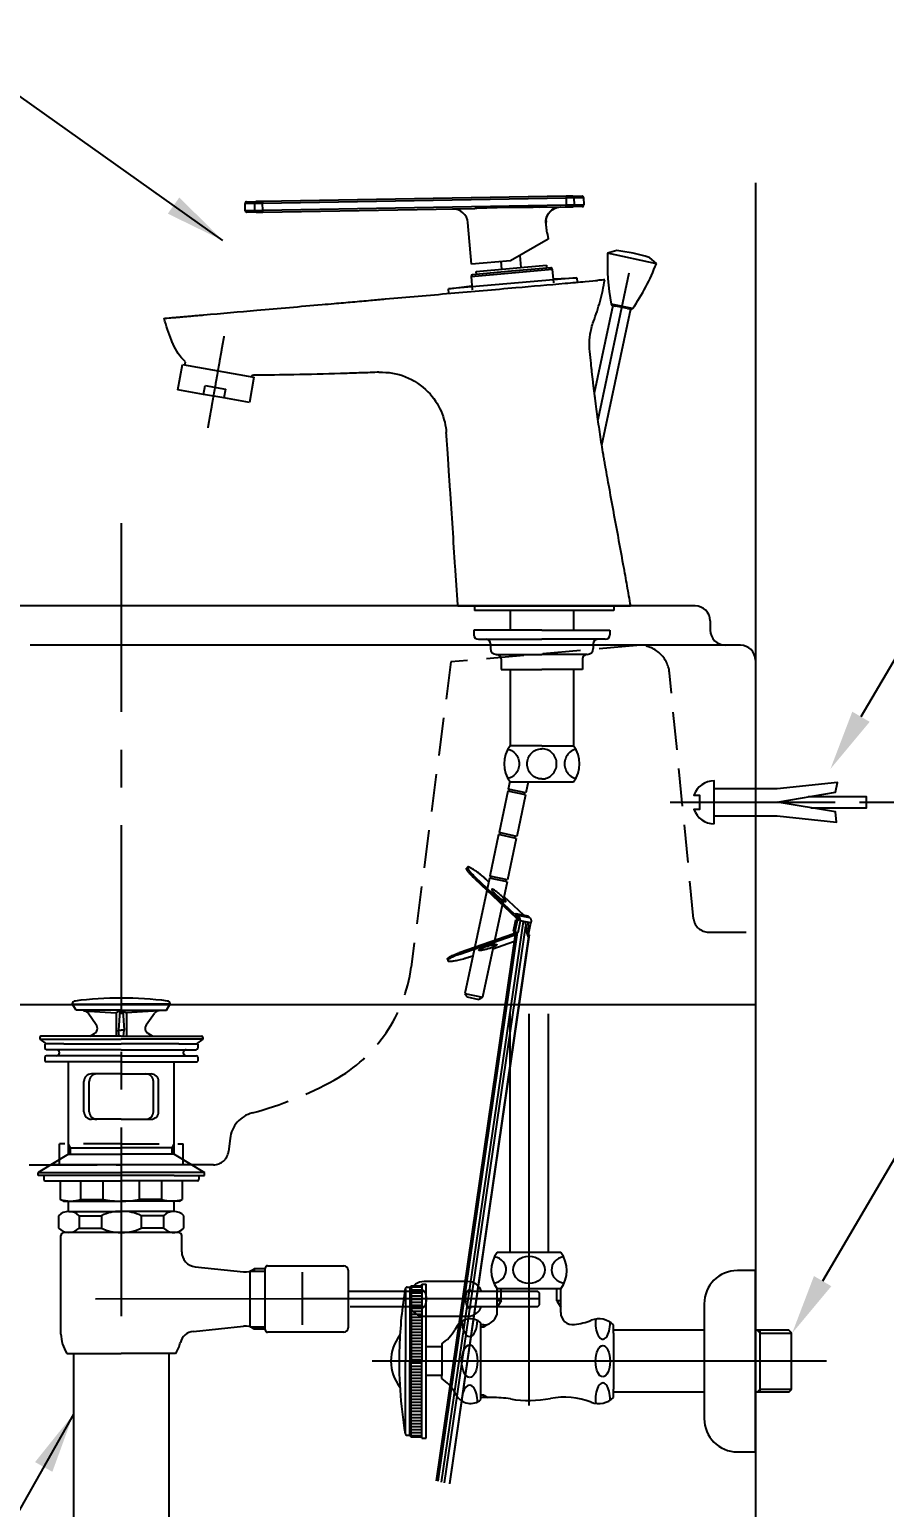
# Model space of a CAD drawing. Extents: x 0 to 3100, y 0 to 2100.
# Drawn here: x 2121.3 to 2404.4, y 700.8 to 1190 of the extents above; entities that cross this region are included whole.
import ezdxf

# ---------------------------------------------------------------- set-up
doc = ezdxf.new("R2010")
doc.units = 0
doc.header["$LTSCALE"] = 50
doc.header["$MEASUREMENT"] = 0
doc.linetypes.add('CENTER', pattern=[2, 1.25, -0.25, 0.25, -0.25])
doc.linetypes.add('HIDDEN', pattern=[0.375, 0.25, -0.125])
doc.layers.get('0').update_dxf_attribs({"linetype": 'CONTINUOUS'})
doc.layers.get('DEFPOINTS').update_dxf_attribs({"linetype": 'CONTINUOUS'})
for name, color, linetype in [('1', 2, 'CENTER'), ('2', 2, 'HIDDEN'), ('3', 3, 'CONTINUOUS'), ('6', 6, 'CONTINUOUS'), ('7', 7, 'CONTINUOUS')]:
    doc.layers.add(name, color=color, linetype=linetype)
doc.dimstyles.get("Standard").update_dxf_attribs({"dimtxt": 2.5, "dimasz": 2, "dimexe": 2, "dimexo": 1, "dimgap": 1.5, "dimtad": 1, "dimdec": 0, "dimlfac": 10, "dimrnd": 0.5, "dimzin": 0, "dimdsep": 46, "dimtxsty": 'Standard', "dimcen": 0, "dimclrt": 2, "dimadec": 0, "dimazin": 0, "dimtfac": 1, "dimtdec": 0, "dimtmove": 0, "dimatfit": 3, "dimfxl": 0, "dimtolj": 1, "dimtzin": 0, "dimarcsym": 0})

# ---------------------------------------------------------------- blocks, each defined once
blk = doc.blocks.new('A$C199A413F')
at = {"layer": '1'}
blk.add_line((50.83, 143.41), (4.17, 143.41), dxfattribs=at)
at = {"layer": '3'}
for p, q in [((12.5, 194.6), (11.27, 196.73)), ((11.39, 196.53), (27.5, 196.53)), ((43.61, 196.53), (27.5, 196.53)), ((42.5, 194.6), (43.73, 196.73)), ((27.5, 194.6), (12.5, 194.6)), ((15.02, 194.42), (25.75, 193.71)), ((19.23, 189.72), (16.51, 193.57)), ((27.5, 194.6), (25.75, 193.71)), ((25.75, 193.71), (25.75, 186)), ((26.98, 194.34), (26.55, 187.93)), ((27.5, 194.6), (29.25, 193.71)), ((27.5, 194.6), (42.5, 194.6)), ((28.02, 194.34), (28.45, 187.93)), ((39.98, 194.42), (29.25, 193.71)), ((29.25, 193.71), (29.25, 186)), ((35.77, 189.72), (38.49, 193.57)), ((10.2, 186), (0.9, 186)), ((27.5, 186), (10.2, 186)), ((17.14, 186), (18.59, 186.84)), ((26.55, 187.95), (27.5, 187.95)), ((26.75, 186), (26.55, 187.95)), ((28.45, 187.95), (27.5, 187.95)), ((27.5, 186), (44.8, 186)), ((28.25, 186), (28.45, 187.95)), ((37.86, 186), (36.41, 186.84)), ((44.8, 186), (54.1, 186)), ((0.5, 185.6), (0.5, 185)), ((0.5, 185), (27.5, 185)), ((0.5, 185), (2.64, 183.5)), ((2.2, 183.3), (2.2, 182)), ((8.5, 183.5), (2.4, 183.5)), ((27.5, 181.5), (2.7, 181.5)), ((8.5, 183.5), (27.5, 183.5)), ((54.5, 185), (27.5, 185)), ((46.5, 183.5), (27.5, 183.5)), ((27.5, 181.5), (52.3, 181.5)), ((46.5, 183.5), (52.6, 183.5)), ((54.5, 185), (52.36, 183.5)), ((52.8, 183.3), (52.8, 182)), ((54.5, 185.6), (54.5, 185)), ((2.2, 179), (2.2, 177.7)), ((27.5, 177.5), (2.4, 177.5)), ((27.5, 179.5), (2.7, 179.5)), ((10, 146.91), (10, 177.5)), ((27.5, 179.5), (52.3, 179.5)), ((27.5, 177.5), (52.6, 177.5)), ((45, 146.91), (45, 177.5)), ((52.8, 179), (52.8, 177.7)), ((27.5, 173.5), (17.63, 173.5)), ((27.5, 173.5), (37.37, 173.5)), ((15.13, 161), (15.13, 171)), ((16.89, 161), (16.89, 171)), ((38.11, 161), (38.11, 171)), ((39.87, 161), (39.87, 171)), ((27.5, 158.5), (17.63, 158.5)), ((27.5, 158.5), (37.37, 158.5)), ((10, 146.91), (0, 140.91)), ((10.7, 149), (10, 150.21)), ((10, 149), (27.5, 149)), ((10, 146.91), (27.5, 146.91)), ((10.7, 146.91), (10.7, 149)), ((45, 149), (27.5, 149)), ((45, 146.91), (27.5, 146.91)), ((44.3, 149), (45, 150.21)), ((44.3, 146.91), (44.3, 149)), ((45, 146.91), (55, 140.91)), ((0, 140.91), (27.5, 140.91)), ((0, 139.91), (0, 140.91)), ((10, 139.91), (0, 139.91)), ((1.81, 139.91), (1.81, 138.61)), ((2.31, 138.11), (7.31, 138.11)), ((7.31, 138.11), (27.5, 138.11)), ((7.31, 138.11), (7.31, 131.98)), ((45, 139.91), (10, 139.91)), ((14.08, 131.98), (14.08, 138.11)), ((21.48, 131.98), (21.48, 138.11)), ((55, 140.91), (27.5, 140.91)), ((47.69, 138.11), (27.5, 138.11)), ((33.52, 131.98), (33.52, 138.11)), ((40.92, 131.98), (40.92, 138.11)), ((45, 139.91), (55, 139.91)), ((52.69, 138.11), (47.69, 138.11)), ((47.69, 138.11), (47.69, 131.98)), ((53.19, 139.91), (53.19, 138.61)), ((55, 139.91), (55, 140.91)), ((8.31, 131.41), (7.31, 131.98)), ((8.31, 131.41), (9.71, 131.41)), ((9.71, 131.41), (27.5, 131.41)), ((10, 127.99), (10, 131.41)), ((10.14, 128), (27.26, 128)), ((14.08, 131.98), (21.48, 131.98)), ((45.29, 131.41), (27.5, 131.41)), ((44.86, 128), (27.74, 128)), ((40.92, 131.98), (33.52, 131.98)), ((45, 127.99), (45, 131.41)), ((46.69, 131.41), (45.29, 131.41)), ((46.69, 131.41), (47.69, 131.98)), ((6.76, 122.44), (6.76, 126.56)), ((13.53, 126.56), (13.53, 122.44)), ((13.53, 126.56), (20.93, 126.56)), ((13.53, 122.44), (20.93, 122.44)), ((20.93, 126.56), (20.93, 122.44)), ((41.47, 126.56), (34.07, 126.56)), ((34.07, 126.56), (34.07, 122.44)), ((41.47, 122.44), (34.07, 122.44)), ((41.47, 126.56), (41.47, 122.44)), ((48.24, 122.44), (48.24, 126.56)), ((7.5, 87.4), (7.5, 120)), ((27.5, 121), (8.5, 121)), ((44.86, 121), (27.5, 121)), ((44.3, 121), (44.86, 121)), ((44.86, 121), (45.26, 121)), ((46.5, 121), (45, 121)), ((47.5, 114.64), (47.5, 120)), ((51.97, 109.66), (68, 107.95)), ((70.03, 108.2), (75.14, 108.2)), ((70.17, 89.75), (70.17, 108.25)), ((71.5, 109), (71.5, 108.2)), ((75.16, 109), (71.5, 109)), ((75.14, 108.2), (75.14, 109.2)), ((75.14, 88.8), (75.14, 108.2)), ((75.94, 110), (101.14, 110)), ((87.5, 90.46), (87.5, 107.9)), ((102.64, 108.5), (102.64, 102.73)), ((102.64, 102.73), (102.64, 89.5)), ((138.84, 104.76), (127.78, 104.76)), ((142.13, 104.76), (138.84, 104.76)), ((87.5, 99), (19, 98.98)), ((165.95, 99.02), (87.5, 99)), ((121.87, 101.51), (102.43, 101.5)), ((127.82, 101.51), (121.87, 101.51)), ((165.45, 101.52), (142.09, 101.51)), ((165.95, 101.02), (165.45, 101.52)), ((165.95, 97.02), (165.95, 101.02)), ((103.23, 96.5), (127.82, 96.51)), ((127.78, 93.26), (139.11, 93.26)), ((139.11, 93.26), (142.13, 93.26)), ((142.09, 96.51), (165.45, 96.52)), ((165.45, 96.52), (165.95, 97.02)), ((51.37, 88.27), (68, 90.05)), ((70.17, 89.75), (75.14, 89.75)), ((71.5, 89), (71.5, 89.8)), ((75.16, 89), (71.5, 89)), ((101.14, 88), (75.94, 88)), ((9.5, 81), (27.5, 81)), ((11.63, 81), (11.63, 0)), ((45.5, 81), (27.5, 81)), ((43.38, 0), (43.38, 81)), ((11.63, 0), (43.38, 0))]:
    blk.add_line(p, q, dxfattribs=at)
for points in [[(126.44, 101.51, -0.044238), (126.7, 101.79, -0.189273), (127.13, 101.96, -0.189273), (127.57, 101.79, -0.101059), (128.06, 101.1, -0.059302), (128.34, 100.21, -0.045722), (128.45, 99.01, -0.045722)], [(128.45, 99.01, -0.045722), (128.34, 97.81, -0.059302), (128.06, 96.92, -0.101059), (127.57, 96.23, -0.189273), (127.13, 96.06, -0.189273), (126.7, 96.23, -0.044238), (126.45, 96.51, -0.059302)], [(143.46, 101.51, 0.044238), (143.21, 101.79, 0.189273), (142.78, 101.96, 0.189273), (142.34, 101.79, 0.101059), (141.84, 101.1, 0.059302), (141.57, 100.21, 0.045722), (141.46, 99.01, 0.045722)], [(141.46, 99.01, 0.045722), (141.57, 97.81, 0.059302), (141.85, 96.93, 0.101059), (142.34, 96.23, 0.189273), (142.78, 96.06, 0.189273), (143.21, 96.23, 0.044238), (143.46, 96.51, 0.059302)]]:
    blk.add_lwpolyline(points, format="xyb", dxfattribs=at)
for centre, radius, start, end in [((12.35, 196.53), 1.1, 97.3204, 169.4262), ((27.5, 78.6), 120, 90, 97.3204), ((27.5, 78.6), 120, 82.6796, 90), ((42.65, 196.53), 1.1, 10.5738, 82.6796), ((14.87, 192.42), 2, 35.2023, 86.2618), ((40.13, 192.42), 2, 93.7382, 144.7977), ((0.9, 185.6), 0.4, 90, 180), ((17.59, 188.57), 2, 300, 35.2023), ((37.41, 188.57), 2, 144.7977, 240), ((54.1, 185.6), 0.4, 0, 90), ((2.4, 183.3), 0.2, 90, 180), ((2.7, 182), 0.5, 180, 270), ((6, 180.5), 1, 270, 90), ((49, 180.5), 1, 90, 270), ((52.3, 182), 0.5, 270, 0), ((52.6, 183.3), 0.2, 0, 90), ((2.7, 179), 0.5, 90, 180), ((2.4, 177.7), 0.2, 180, 270), ((52.3, 179), 0.5, 0, 90), ((52.6, 177.7), 0.2, 270, 0), ((17.63, 171), 2.5, 90, 180), ((19.39, 171), 2.5, 90, 180), ((35.61, 171), 2.5, 0, 90), ((37.37, 171), 2.5, 0, 90), ((17.63, 161), 2.5, 180, 270), ((19.39, 161), 2.5, 180, 270), ((35.61, 161), 2.5, 270, 0), ((37.37, 161), 2.5, 270, 0), ((2.31, 138.61), 0.5, 180, 270), ((52.69, 138.61), 0.5, 270, 0), ((10.14, 123.29), 4.7, 43.9409, 136.0591), ((10.7, 141.58), 10.18, 250.5679, 289.4321), ((27.03, 114.4), 13.61, 89.0643, 116.6472), ((27.31, 160.86), 29.46, 258.5956, 270.3737), ((27.69, 160.86), 29.46, 269.6263, 281.4044), ((27.97, 114.4), 13.61, 63.3528, 90.9357), ((44.3, 141.58), 10.18, 250.5679, 289.4321), ((44.86, 123.29), 4.7, 43.9409, 136.0591), ((10.14, 125.71), 4.7, 223.9409, 316.0591), ((27.03, 134.6), 13.61, 243.3528, 270.9357), ((27.97, 134.6), 13.61, 269.0643, 296.6472), ((44.86, 125.71), 4.7, 223.9409, 316.0591), ((8.5, 120), 1, 90, 180), ((46.5, 120), 1, 0, 90), ((52.5, 114.64), 5, 180, 263.8845), ((68.41, 112.93), 5, 265.3322, 308.1927), ((75.94, 109.2), 0.8, 90, 180), ((101.14, 108.5), 1.5, 0, 90), ((127.78, 99.76), 5, 90.0143, 159.527), ((142.13, 99.76), 5, 20.5016, 90.0143), ((127.78, 98.26), 5, 200.5016, 270.0143), ((142.13, 98.26), 5, 270.0143, 339.527), ((51.9, 83.3), 5, 96.1155, 165.0405), ((68.41, 85.07), 5, 51.8073, 94.6678), ((75.94, 88.8), 0.8, 180, 270), ((101.14, 89.5), 1.5, 270, 0), ((20.49, 87.95), 13, 182.42, 212.3), ((34.51, 87.95), 13, 327.7, 345.0405)]:
    blk.add_arc(centre, radius, start, end, dxfattribs=at)
blk = doc.blocks.new('*D49')
at = {"color": 3, "lineweight": -2}
for p, q in [((2396.06, 934.21), (2597.99, 934.21)), ((2587.99, 914.21), (2587.99, 606.71)), ((2587.99, 259.21), (2587.99, 566.71)), ((2369.67, 239.21), (2597.99, 239.21))]:
    blk.add_line(p, q, dxfattribs=at)
at = {"color": 3}
for points in [[(2584.66, 914.21), (2591.33, 914.21), (2587.99, 934.21)], [(2584.66, 259.21), (2591.33, 259.21), (2587.99, 239.21)]]:
    blk.add_solid(points, dxfattribs=at)
at = {"layer": 'DEFPOINTS', "color": 0}
for p in [(2388.06, 934.21), (2587.99, 934.21), (2361.67, 239.21)]:
    blk.add_point(p, dxfattribs=at)
at = {"color": 2, "insert": (2587.99, 586.71), "char_height": 20, "attachment_point": 5}
blk.add_mtext('\\A1;695', dxfattribs=at)

msp = doc.modelspace()

# ---------------------------------------------------------------- linework, layer by layer
for p, q in [((2341.67049, 999.21417), (1915.42882, 999.21417)), ((2346.67049, 994.21417), (2346.67049, 991.21417)), ((2356.67049, 986.21417), (2121.45632, 986.21417)), ((2361.67049, 981.21417), (2361.67049, 674.20397)), ((2333.40455, 934.21417), (2388.05893, 934.21417)), ((2361.67049, 867.21417), (1948.71396, 867.21417))]:
    msp.add_line(p, q)
at = {"ltscale": 0.5}
for p, q in [((2268.60638, 999.21417), (2268.60638, 997.73564)), ((2314.7346, 999.21417), (2314.7346, 997.73564))]:
    msp.add_line(p, q, dxfattribs=at)
at = {"color": 3}
msp.add_line((2453.60154, 894.77371), (2383.89985, 775.72358), dxfattribs=at)
msp.add_lwpolyline([(2347.97069, 927.12486), (2347.97069, 941.30347, 0.316316832), (2341.29999, 936.61417), (2343.08286, 936.61417), (2343.08286, 931.81417), (2341.29999, 931.81417, 0.316316832)], format="xyb", close=True)
for points in [[(2347.97069, 929.71417), (2363.77687, 929.71417), (2368.84898, 929.71417), (2388.46822, 927.57747), (2388.13848, 931.08232), (2368.84898, 934.21417), (2388.13848, 937.6086), (2388.79795, 940.75088), (2368.84898, 938.71417), (2363.77687, 938.71417), (2347.97069, 938.71417)], [(2379.93545, 932.41417), (2398.45981, 932.41417), (2398.41118, 936.01417), (2379.07782, 936.01417)]]:
    msp.add_lwpolyline(points)
for centre, start, end in [((2341.67049, 994.21417), 0, 90), ((2351.67049, 991.21417), 180, 270), ((2356.67049, 981.21417), 0, 90)]:
    msp.add_arc(centre, 5, start, end)
at = {"layer": '1', "color": 7, "linetype": 'Continuous'}
for p, q in [((2301.18884, 1134.8439), (2304.24847, 1134.8973)), ((2192.6742, 1132.44969), (2195.78552, 1132.504)), ((2192.71783, 1129.95008), (2192.6742, 1132.44969)), ((2195.82915, 1130.00438), (2192.71783, 1129.95008)), ((2193.16539, 1132.95834), (2196.22503, 1133.01175)), ((2195.78552, 1132.504), (2198.47496, 1132.55094)), ((2195.78552, 1132.504), (2195.82915, 1130.00438)), ((2198.51859, 1130.05133), (2195.82915, 1130.00438)), ((2198.46623, 1133.05087), (2196.22503, 1133.01175)), ((2298.94764, 1134.80477), (2198.46623, 1133.05087)), ((2198.46623, 1133.05087), (2198.47496, 1132.55094)), ((2198.47496, 1132.55094), (2298.95636, 1134.30485)), ((2198.51859, 1130.05133), (2198.47496, 1132.55094)), ((2298.99999, 1131.80523), (2198.51859, 1130.05133)), ((2198.52732, 1129.5514), (2198.51859, 1130.05133)), ((2198.52732, 1129.5514), (2268.71795, 1130.77658)), ((2290.09751, 1131.14977), (2299.00872, 1131.30531)), ((2301.18884, 1134.8439), (2298.94764, 1134.80477)), ((2298.94764, 1134.80477), (2298.95636, 1134.30485)), ((2298.95636, 1134.30485), (2301.64581, 1134.3518)), ((2298.95636, 1134.30485), (2298.99999, 1131.80523)), ((2301.68944, 1131.85218), (2298.99999, 1131.80523)), ((2299.00872, 1131.30531), (2298.99999, 1131.80523)), ((2299.00872, 1131.30531), (2301.24992, 1131.34443)), ((2304.30956, 1131.39784), (2301.24992, 1131.34443)), ((2301.64581, 1134.3518), (2304.75712, 1134.40611)), ((2301.68944, 1131.85218), (2301.64581, 1134.3518)), ((2304.80076, 1131.90649), (2301.68944, 1131.85218)), ((2304.75712, 1134.40611), (2304.80076, 1131.90649)), ((2196.28611, 1129.51228), (2193.22648, 1129.45887)), ((2196.28611, 1129.51228), (2198.52732, 1129.5514)), ((2267.64081, 1112.29953), (2266.43476, 1126.0848)), ((2293.01354, 1120.60452), (2280.59134, 1113.43256)), ((2292.92833, 1121.57846), (2293.01354, 1120.60452)), ((2280.59134, 1113.43256), (2267.64081, 1112.29953)), ((2269.20229, 1109.94126), (2292.41363, 1111.97198)), ((2277.66995, 1110.68208), (2277.45332, 1113.15812)), ((2293.84565, 1111.09345), (2280.89512, 1109.96042)), ((2280.9387, 1109.46232), (2294.38732, 1110.63893)), ((2283.60134, 1115.17037), (2283.94597, 1111.23116)), ((2292.41363, 1111.97198), (2292.50079, 1110.97579)), ((2294.38732, 1110.63893), (2294.77953, 1106.15605)), ((2302.46269, 1107.83206), (2260.0248, 1104.11923)), ((2267.49007, 1108.28572), (2280.9387, 1109.46232)), ((2267.49007, 1108.28572), (2267.88227, 1103.80284)), ((2280.89512, 1109.96042), (2267.94459, 1108.8274)), ((2269.28945, 1108.94506), (2269.20229, 1109.94126)), ((2294.66358, 1107.48149), (2302.46269, 1107.83206)), ((2302.46269, 1107.83206), (2302.59266, 1106.34651)), ((2260.0248, 1104.11923), (2267.76629, 1105.12829)), ((2260.15476, 1102.63368), (2260.0248, 1104.11923)), ((2170.4326, 1070.71137), (2171.90861, 1079.08223)), ((2171.90861, 1079.08223), (2195.544, 1074.91468)), ((2172.69646, 1078.94332), (2172.88382, 1080.00592)), ((2178.87454, 1069.22283), (2179.39549, 1072.17725)), ((2179.39549, 1072.17725), (2186.14699, 1070.98677)), ((2195.544, 1074.91468), (2194.06799, 1066.54381)), ((2194.83915, 1075.52435), (2194.75615, 1075.0536)), ((2178.87454, 1069.22283), (2170.4326, 1070.71137)), ((2185.62604, 1068.03235), (2178.87454, 1069.22283)), ((2186.14699, 1070.98677), (2185.62604, 1068.03235)), ((2194.06799, 1066.54381), (2185.62604, 1068.03235)), ((2314.7346, 997.73564), (2268.60638, 997.73564))]:
    msp.add_line(p, q, dxfattribs=at)
at = {"layer": '1', "color": 1, "linetype": 'ByBlock'}
msp.add_line((2361.67049, 1139.21417), (2361.67049, 239.21417), dxfattribs=at)
at = {"layer": '1', "color": 1}
msp.add_line((2151.67049, 1026.61549), (2151.67049, 758.83917), dxfattribs=at)
at = {"layer": '1', "color": 7, "linetype": 'Continuous'}
for centre, radius, start, end in [((2304.2572, 1134.39738), 0.5, 1.0002091, 90.9999907), ((2193.17412, 1132.45841), 0.5, 90.9999907, 181.0002091), ((2261.45379, 1125.64903), 5, 4.76016, 90.9999907), ((2304.30083, 1131.89776), 0.5, 270.9999907, 1.0002091), ((2193.21775, 1129.9588), 0.5, 181.0002091, 270.9999907), ((2293.88923, 1110.59535), 0.5, 5.0001416, 95.0001492), ((2267.98816, 1108.3293), 0.5, 95.0001492, 185.0001416), ((2328.06433, 1085.59121), 21.5, 165.6452533, 185.9284674)]:
    msp.add_arc(centre, radius, start, end, dxfattribs=at)
at = {"layer": '1', "color": 7, "linetype": 'Continuous', "extrusion": (0, 0, -1)}
msp.add_arc((-2184.49456, 1092.4233), 17, 313.0775056, 337.3248726, dxfattribs=at)
for centre, major_axis, ratio, start_param, end_param in [((2196.23376, 1132.51183), (-0.00873, 0.49992), 0.896618, 4.71238898, 6.283185307), ((2196.27739, 1130.0122), (-0.00873, 0.49992), 0.896618, 3.141592654, 4.71238898), ((2297.14858, 1126.27208), (-0.08726, 4.99924), 0.978413, 4.644078119, 6.283185307), ((2297.29965, 1126.27472), (0.08726, -4.99924), 0.999997, 1.661177217, 3.141787889), ((2301.19757, 1134.34397), (0.00873, -0.49992), 0.896618, 3.141592654, 4.71238898), ((2301.2412, 1131.84436), (0.00873, -0.49992), 0.896618, 4.71238898, 6.283185307), ((2328.0631, 1085.58678), (-20.71889, 5.74262), 0.999735, 0.000012834, 0.097610156), ((2237.83652, 1055.06304), (-19.98137, 7.93692), 1, 1.153488925, 1.989306429)]:
    msp.add_ellipse(centre, major_axis=major_axis, ratio=ratio, start_param=start_param, end_param=end_param, dxfattribs=at)
at = {"layer": '1', "color": 7, "linetype": 'Continuous'}
for points, knots in [([(2290.09751, 1131.14977), (2288.74961, 1131.12624), (2287.39957, 1131.12404), (2284.41697, 1131.11899), (2282.78361, 1131.11779), (2280.5757, 1131.09526), (2280.00102, 1131.08757), (2278.33948, 1131.05931), (2277.25266, 1131.03306), (2274.61327, 1130.95587), (2273.0608, 1130.899), (2270.57852, 1130.81992), (2269.64792, 1130.79282), (2268.71795, 1130.77658)], [0, 0, 0, 0, 0.18944166, 0.18944166, 0.418460024, 0.418460024, 0.499035031, 0.499035031, 0.651443505, 0.651443505, 0.869303726, 0.869303726, 1, 1, 1, 1]), ([(2292.27462, 1125.84567), (2292.2708, 1125.63648), (2292.27188, 1125.41354), (2292.29004, 1124.86098), (2292.31451, 1124.51854), (2292.38791, 1123.86466), (2292.43719, 1123.54392), (2292.54759, 1122.95639), (2292.61005, 1122.68205), (2292.72926, 1122.21011), (2292.78723, 1122.00791), (2292.87696, 1121.70847), (2292.90966, 1121.60739), (2292.92901, 1121.54748), (2292.93166, 1121.53921), (2292.93164, 1121.53923)], [0, 0, 0, 0, 0.114939374, 0.114939374, 0.279353996, 0.279353996, 0.440312112, 0.440312112, 0.602680747, 0.602680747, 0.769066054, 0.769066054, 0.935926829, 0.935926829, 1, 1, 1, 1]), ([(2292.31504, 1126.66602), (2292.30208, 1126.50328), (2292.29044, 1126.32076), (2292.27914, 1126.03503), (2292.27638, 1125.94155), (2292.27462, 1125.84567)], [0, 0, 0, 0, 0.685433532, 0.685433532, 1, 1, 1, 1]), ([(2234.29209, 1100.371), (2235.91568, 1100.51305), (2244.73035, 1101.28423), (2260.74431, 1102.68527), (2280.56974, 1104.41977), (2293.19966, 1105.52474), (2298.63617, 1106.00038)], [0, 0, 0, 0, 0.075727638, 0.41110137, 0.746475102, 1, 1, 1, 1]), ([(2298.63617, 1106.00038), (2300.9594, 1106.20364), (2303.26524, 1106.40537), (2307.18883, 1106.74864), (2308.66662, 1106.87793), (2309.30434, 1106.93373)], [0, 0, 0, 0, 0.5, 0.5, 1, 1, 1, 1]), ([(2308.00234, 1093.32069), (2308.85418, 1095.53067), (2309.59943, 1097.80245), (2310.85499, 1102.41774), (2311.36629, 1104.77142), (2311.75492, 1107.14812)], [0, 0, 0, 0, 0.496999027, 0.496999027, 1, 1, 1, 1]), ([(2311.75492, 1107.14812), (2311.75514, 1107.14814), (2311.74964, 1107.14766), (2311.64285, 1107.13832), (2311.13255, 1107.09367), (2309.94789, 1106.99002), (2309.64334, 1106.96338), (2309.30434, 1106.93373)], [0, 0, 0, 0, 0.083269735, 0.083269735, 0.791492061, 0.791492061, 1, 1, 1, 1]), ([(2179.03366, 1095.53652), (2184.87501, 1096.04756), (2197.90621, 1097.18765), (2212.29862, 1098.44683), (2220.84602, 1099.19462), (2222.20211, 1099.31327)], [0, 0, 0, 0, 0.40612002, 0.90577848, 1, 1, 1, 1]), ([(2222.20211, 1099.31327), (2223.20968, 1099.40142), (2225.225, 1099.57773), (2227.23967, 1099.75399), (2229.25443, 1099.93026), (2231.2693, 1100.10654), (2233.28478, 1100.28288), (2234.29209, 1100.371)], [0, 0, 0, 0, 0.25, 0.5, 0.5, 0.75, 1, 1, 1, 1]), ([(2168.80856, 1085.86972), (2168.62768, 1086.30264), (2167.4977, 1089.08597), (2166.54863, 1091.94062), (2165.88138, 1094.38584)], [0, 0, 0, 0, 0.156198051, 1, 1, 1, 1]), ([(2167.50176, 1094.52761), (2167.57487, 1094.534), (2167.74869, 1094.54921), (2168.20532, 1094.58916), (2168.97522, 1094.65652), (2170.18757, 1094.76258), (2171.64724, 1094.89028), (2173.3087, 1095.03565), (2175.12507, 1095.19456), (2177.04882, 1095.36286), (2178.37078, 1095.47852), (2179.03361, 1095.53651)], [0, 0, 0, 0, 0.062499865, 0.125000071, 0.250000481, 0.375000892, 0.500001303, 0.625001713, 0.750002124, 0.875002535, 1, 1, 1, 1]), ([(2306.67931, 1083.3706), (2306.81299, 1082.08325), (2307.0092, 1080.23416), (2307.27363, 1077.82397), (2307.43097, 1076.41978), (2307.55889, 1075.29667), (2307.68823, 1074.17372), (2307.85262, 1072.77035), (2308.05448, 1071.08686), (2308.26114, 1069.40395), (2308.47282, 1067.72167), (2308.90666, 1064.35842), (2309.59831, 1059.31881), (2310.45053, 1053.73146), (2311.09765, 1049.82839), (2311.48204, 1047.60057), (2311.87189, 1045.37369), (2312.3653, 1042.59117), (2313.56928, 1035.91666), (2315.4303, 1025.91498), (2317.48362, 1014.79925), (2319.04996, 1005.89295), (2319.83693, 1001.44048), (2320.22996, 999.21417)], [0, 0, 0, 0, 0.045535933, 0.065420601, 0.085305269, 0.095247603, 0.105189937, 0.125074605, 0.144959274, 0.164843942, 0.18472861, 0.204613278, 0.28415195, 0.363690622, 0.403459958, 0.423344626, 0.443229294, 0.48299863, 0.522767967, 0.681845311, 0.840922656, 0.920461328, 1, 1, 1, 1]), ([(2236.37856, 1076.52252), (2235.36656, 1076.48328), (2233.34249, 1076.40684), (2231.31826, 1076.33463), (2229.29396, 1076.26461), (2227.26958, 1076.19676), (2225.24505, 1076.13342), (2224.23276, 1076.1029)], [0, 0, 0, 0, 0.25, 0.5, 0.5, 0.75, 1, 1, 1, 1]), ([(2224.23276, 1076.1029), (2219.10217, 1075.94822), (2213.97073, 1075.82167), (2204.56365, 1075.6413), (2200.28748, 1075.58361), (2196.01263, 1075.53723)], [0, 0, 0, 0, 0.545543874, 0.545543874, 1, 1, 1, 1]), ([(2253.20886, 1070.09437), (2255.07118, 1068.18981), (2256.55253, 1065.94584), (2258.57586, 1061.27626), (2259.12217, 1058.86016), (2259.28328, 1056.57511)], [0, 0, 0, 0, 0.5, 0.5, 1, 1, 1, 1]), ([(2263.11104, 999.21417), (2262.96841, 1001.36159), (2262.68314, 1005.65644), (2262.11262, 1014.24613), (2261.39947, 1024.98324), (2260.75758, 1034.64665), (2260.33046, 1041.08897), (2260.15254, 1043.77327), (2260.01017, 1045.92071), (2259.86737, 1048.06813), (2259.62906, 1051.61987), (2259.42011, 1054.63433), (2259.28328, 1056.57511)], [0, 0, 0, 0, 0.112308708, 0.224617416, 0.449234832, 0.673852248, 0.730006602, 0.786160956, 0.814238133, 0.84231531, 0.898469664, 1, 1, 1, 1]), ([(2263.11103, 999.21417), (2263.11104, 999.21417), (2263.15367, 999.21417), (2263.32383, 999.21417), (2263.48324, 999.21417), (2263.75304, 999.21417), (2263.95374, 999.21417), (2264.3593, 999.21417), (2265.09213, 999.21417), (2266.20992, 999.21417), (2267.55539, 999.21417), (2269.11791, 999.21417), (2270.88369, 999.21417), (2272.8383, 999.21417), (2275.67421, 999.21417), (2278.82063, 999.21417), (2282.20062, 999.21417), (2284.39305, 999.21417), (2286.18406, 999.21417), (2287.99611, 999.21417), (2291.21219, 999.21417), (2294.94506, 999.21417), (2298.62952, 999.21417), (2302.24433, 999.21417), (2306.56193, 999.21417), (2311.19738, 999.21417), (2315.0728, 999.21417), (2317.5094, 999.21417), (2318.73294, 999.21417), (2319.2875, 999.21417), (2319.97227, 999.21417), (2320.22995, 999.21417), (2320.22997, 999.21417)], [0, 0, 0, 0, 0.031250001, 0.031250001, 0.062500002, 0.070312502, 0.078125002, 0.093750003, 0.125000004, 0.156250004, 0.187500005, 0.218750006, 0.250000007, 0.281250008, 0.312500009, 0.375000011, 0.406250011, 0.437500012, 0.453125013, 0.468750013, 0.500000014, 0.562500016, 0.593750017, 0.625000018, 0.687500019, 0.750000021, 0.812500023, 0.875000025, 0.906250026, 0.921875026, 0.937500027, 1, 1, 1, 1])]:
    msp.add_open_spline(points, degree=3, knots=knots, dxfattribs=at)
for points, degree in [([(2165.88137, 1094.38584), (2165.88138, 1094.38584), (2166.42435, 1094.43334), (2167.50176, 1094.52761)], 3), ([(2307.34432, 1091.32978), (2307.23527, 1090.92041)], 1), ([(2306.67932, 1083.37061), (2306.67931, 1083.3706), (2306.67916, 1083.36911), (2306.67885, 1083.36612)], 3), ([(2306.67932, 1083.37061), (2306.67931, 1083.3706), (2306.67916, 1083.36911), (2306.67885, 1083.36612)], 3), ([(2236.99386, 1076.54653), (2236.78876, 1076.53848), (2236.58366, 1076.53048), (2236.37856, 1076.52252)], 3), ([(2196.01265, 1075.53595), (2195.6214, 1075.53202), (2195.23026, 1075.52816), (2194.83915, 1075.52432)], 3)]:
    msp.add_open_spline(points, degree=degree, dxfattribs=at)
at = {"layer": '1', "color": 1, "linetype": 'CENTER'}
msp.add_open_spline([(2180.40888, 1058.18445), (2181.27713, 1063.10848), (2185.74594, 1088.45239)], degree=1, knots=[0, 0, 0.162681685, 1, 1], dxfattribs=at)
at = {"layer": '1', "color": 3}
msp.add_solid([(2386.77642, 774.0394), (2381.02328, 777.40776), (2373.79478, 758.46417)], dxfattribs=at)
at = {"layer": '2'}
for p, q in [((2361.67049, 991.21417), (2361.67049, 891.21417)), ((2322.36528, 986.05916), (2260.81498, 980.70696)), ((2260.81498, 980.70696), (2247.62797, 879.60652)), ((2341.15817, 895.6391), (2333.18397, 977.07134)), ((2346.12499, 891.21417), (2361.67049, 891.21417)), ((2187.68938, 822.91967), (2187.18766, 818.63294)), ((2151.67049, 821.21417), (2131.17049, 821.21417)), ((2131.17049, 814.21417), (2131.17049, 821.21417)), ((2151.67049, 821.21417), (2172.17049, 821.21417)), ((2172.17049, 814.21417), (2172.17049, 821.21417)), ((2121.11942, 814.21417), (2131.17049, 814.21417)), ((2131.17049, 814.21417), (2151.67049, 814.21417)), ((2172.17049, 814.21417), (2151.67049, 814.21417)), ((2182.22156, 814.21417), (2172.17049, 814.21417))]:
    msp.add_line(p, q, dxfattribs=at)
for centre, radius, start, end in [((2323.23158, 976.09676), 10, 5.5928171, 94.9697407), ((2346.12499, 896.21417), 5, 186.6043909, 270), ((2198.04795, 886.07348), 50, 298.8357775, 352.568592), ((2164.55065, 946.91481), 119.45313, 284.8012295, 298.8357775), ((2197.62159, 821.75721), 10, 104.8012295, 173.3244969), ((2182.22156, 819.21417), 5, 270, 353.3244969)]:
    msp.add_arc(centre, radius, start, end, dxfattribs=at)
at = {"layer": '3', "color": 3}
msp.add_line((2445.82195, 1046.59925), (2396.59341, 962.51715), dxfattribs=at)
msp.add_solid([(2399.46998, 960.83297), (2393.71684, 964.20133), (2386.48833, 945.25774)], dxfattribs=at)
at = {"layer": '6'}
for p, q in [((2280.32049, 864.21417), (2280.32049, 785.21417)), ((2286.67049, 734.50162), (2286.67049, 864.21417)), ((2293.02049, 864.21417), (2293.02049, 785.21417)), ((2293.02049, 785.21417), (2276.17049, 785.21417)), ((2297.17049, 785.21417), (2293.02049, 785.21417)), ((2361.67049, 779.21417), (2355.67049, 779.21417)), ((2361.67049, 719.21417), (2361.67049, 779.21417)), ((2245.75531, 773.21417), (2245.75531, 749.21417)), ((2246.34674, 773.71417), (2247.17049, 773.71417)), ((2247.17049, 773.71417), (2247.67049, 774.21417)), ((2247.17049, 773.71417), (2247.17049, 749.21417)), ((2247.67049, 774.21417), (2247.67049, 749.21417)), ((2247.67049, 774.21417), (2250.87049, 774.21417)), ((2247.67049, 773.80269), (2251.17049, 773.80269)), ((2251.17049, 774.71417), (2252.67049, 774.71417)), ((2251.17049, 774.51417), (2251.17049, 774.71417)), ((2251.17049, 774.51417), (2251.17049, 749.21417)), ((2252.67049, 773.71417), (2252.67049, 774.71417)), ((2252.67049, 749.21417), (2252.67049, 773.71417)), ((2276.17049, 765.71417), (2276.17049, 773.21417)), ((2297.17049, 773.21417), (2276.17049, 773.21417)), ((2277.42049, 769.21417), (2277.42049, 773.21417)), ((2295.92049, 769.21417), (2295.92049, 773.21417)), ((2297.17049, 765.30254), (2297.17049, 773.21417)), ((2247.67049, 772.80269), (2251.17049, 772.80269)), ((2247.67049, 771.80269), (2251.17049, 771.80269)), ((2247.67049, 770.80269), (2251.17049, 770.80269)), ((2247.67049, 769.80269), (2251.17049, 769.80269)), ((2247.67049, 768.80269), (2251.17049, 768.80269)), ((2277.42049, 769.21417), (2276.17049, 769.21417)), ((2277.42049, 769.21417), (2276.17049, 767.0491)), ((2297.17049, 769.21417), (2295.92049, 769.21417)), ((2295.92049, 769.21417), (2297.17049, 767.0491)), ((2344.67049, 768.21417), (2344.67049, 730.21417)), ((2247.67049, 767.80269), (2251.17049, 767.80269)), ((2247.67049, 766.80269), (2251.17049, 766.80269)), ((2247.67049, 765.80269), (2251.17049, 765.80269)), ((2247.67049, 764.80269), (2251.17049, 764.80269)), ((2247.67049, 763.80269), (2251.17049, 763.80269)), ((2247.67049, 762.80269), (2251.17049, 762.80269)), ((2247.67049, 761.80269), (2251.17049, 761.80269)), ((2247.67049, 760.80269), (2251.17049, 760.80269)), ((2247.67049, 759.80269), (2251.17049, 759.80269)), ((2247.67049, 758.80269), (2251.17049, 758.80269)), ((2262.64368, 760.53568), (2262.09132, 759.57896)), ((2270.7571, 761.21417), (2270.7571, 761.93488)), ((2270.7571, 737.21417), (2270.7571, 761.21417)), ((2271.67049, 761.21417), (2270.7571, 761.21417)), ((2271.67049, 760.46417), (2270.7571, 760.46417)), ((2271.67049, 760.46417), (2272.96953, 761.40575)), ((2271.67049, 760.46417), (2271.67049, 761.21417)), ((2344.67049, 759.46417), (2314.67049, 759.46417)), ((2314.67049, 758.46417), (2314.67049, 739.96417)), ((2314.67162, 758.46529), (2314.67162, 761.21306)), ((2372.67049, 759.46417), (2361.67049, 759.46417)), ((2361.67049, 758.84721), (2361.67049, 739.58178)), ((2363.17049, 758.46417), (2362.17049, 759.46417)), ((2363.17049, 738.96417), (2363.17049, 759.46417)), ((2363.17049, 758.46417), (2373.67049, 758.46417)), ((2373.67049, 758.46417), (2372.67049, 759.46417)), ((2373.54621, 739.96417), (2373.54621, 758.46417)), ((2247.67049, 757.80269), (2251.17049, 757.80269)), ((2247.67049, 756.80269), (2251.17049, 756.80269)), ((2247.67049, 755.80269), (2251.17049, 755.80269)), ((2247.67049, 754.80269), (2251.17049, 754.80269)), ((2247.67049, 753.80269), (2251.17049, 753.80269)), ((2257.7571, 753.96417), (2252.67049, 753.96417)), ((2257.7571, 754.94651), (2257.7571, 753.96417)), ((2257.7571, 753.96417), (2257.7571, 744.46417)), ((2385.20603, 749.21417), (2234.78841, 749.21417)), ((2245.75531, 725.21417), (2245.75531, 749.21417)), ((2247.17049, 724.71417), (2247.17049, 749.21417)), ((2247.67049, 752.80269), (2251.17049, 752.80269)), ((2247.67049, 751.80269), (2251.17049, 751.80269)), ((2247.67049, 750.80269), (2251.17049, 750.80269)), ((2247.67049, 749.80269), (2251.17049, 749.80269)), ((2247.67049, 724.21417), (2247.67049, 749.21417)), ((2247.67049, 748.62565), (2251.17049, 748.62565)), ((2251.17049, 723.91417), (2251.17049, 749.21417)), ((2252.67049, 723.71417), (2252.67049, 749.21417)), ((2247.67049, 747.62565), (2251.17049, 747.62565)), ((2247.67049, 746.62565), (2251.17049, 746.62565)), ((2247.67049, 745.62565), (2251.17049, 745.62565)), ((2247.67049, 744.62565), (2251.17049, 744.62565)), ((2247.67049, 743.62565), (2251.17049, 743.62565)), ((2257.7571, 744.46417), (2252.67049, 744.46417)), ((2257.7571, 743.48182), (2257.7571, 744.46417)), ((2247.67049, 742.62565), (2251.17049, 742.62565)), ((2247.67049, 741.62565), (2251.17049, 741.62565)), ((2247.67049, 740.62565), (2251.17049, 740.62565)), ((2247.67049, 739.62565), (2251.17049, 739.62565)), ((2262.64368, 737.89265), (2262.09132, 738.84938)), ((2314.67049, 737.21417), (2314.67049, 739.96417)), ((2344.67049, 738.96417), (2314.67049, 738.96417)), ((2314.67049, 738.96417), (2314.67049, 738.78243)), ((2314.67049, 737.21417), (2314.67049, 738.78243)), ((2372.67049, 738.96417), (2361.67049, 738.96417)), ((2362.17049, 738.96417), (2363.17049, 739.96417)), ((2363.17049, 739.96417), (2373.67049, 739.96417)), ((2372.67049, 738.96417), (2373.67049, 739.96417)), ((2247.67049, 738.62565), (2251.17049, 738.62565)), ((2247.67049, 737.62565), (2251.17049, 737.62565)), ((2247.67049, 736.62565), (2251.17049, 736.62565)), ((2247.67049, 735.62565), (2251.17049, 735.62565)), ((2247.67049, 734.62565), (2251.17049, 734.62565)), ((2271.67049, 737.96417), (2270.7571, 737.96417)), ((2270.7571, 736.49345), (2270.7571, 737.21417)), ((2274.38229, 737.21417), (2270.7571, 737.21417)), ((2271.67049, 737.21417), (2271.67049, 737.96417)), ((2271.67049, 737.96417), (2272.96953, 737.21417)), ((2247.67049, 733.62565), (2251.17049, 733.62565)), ((2247.67049, 732.62565), (2251.17049, 732.62565)), ((2247.67049, 731.62565), (2251.17049, 731.62565)), ((2247.67049, 730.62565), (2251.17049, 730.62565)), ((2247.67049, 729.62565), (2251.17049, 729.62565)), ((2246.34674, 724.71417), (2247.17049, 724.71417)), ((2247.17049, 724.71417), (2247.67049, 724.21417)), ((2247.67049, 728.62565), (2251.17049, 728.62565)), ((2247.67049, 727.62565), (2251.17049, 727.62565)), ((2247.67049, 726.62565), (2251.17049, 726.62565)), ((2247.67049, 725.62565), (2251.17049, 725.62565)), ((2247.67049, 724.62565), (2251.17049, 724.62565)), ((2247.67049, 724.21417), (2250.87049, 724.21417)), ((2251.17049, 723.71417), (2251.17049, 723.91417)), ((2251.17049, 723.71417), (2252.67049, 723.71417)), ((2355.67049, 719.21417), (2361.67049, 719.21417))]:
    msp.add_line(p, q, dxfattribs=at)
for centre, radius, start, end in [((2284.17049, 779.21417), 10, 143.1301024, 216.8698976), ((2289.17049, 779.21417), 10, 323.1301024, 36.8698976), ((2355.67049, 768.21417), 11, 90, 180), ((2388.67049, 749.21417), 145, 170.50659, 178.0568579), ((2246.34674, 773.01417), 0.7, 90, 170.50659), ((2250.87049, 774.51417), 0.3, 270, 0), ((2267.28296, 757.85719), 5.35697, 49.5694344, 150), ((2271.67049, 765.71417), 4.5, 270, 0), ((2301.17049, 765.30254), 4, 180, 277.7116785), ((2309.76413, 756.22141), 7, 45.4870636, 110.9661375), ((2249.96696, 766.57896), 14, 303.8098204, 330), ((2298.37566, 785.94188), 24.82771, 277.7116785, 290.9661375), ((2254.92473, 749.16883), 14, 141.7859267, 179.7527285), ((2388.67049, 749.21417), 145, 178.0568579, 189.49341), ((2254.92473, 749.28967), 14, 180.2472715, 218.2140733), ((2249.96696, 731.84938), 14, 30, 56.1901796), ((2267.28296, 740.57114), 5.35697, 210, 310.4305656), ((2274.38229, 699.21417), 38, 80.6951765, 90.0000026), ((2286.67049, 774.21417), 38, 260.6951745, 280.737274), ((2298.37566, 712.48646), 24.82771, 69.0338625, 100.737275), ((2309.76413, 742.20692), 7, 249.0338625, 314.5), ((2355.67049, 730.21417), 11, 180, 270), ((2246.34674, 725.41417), 0.7, 189.49341, 270), ((2250.87049, 723.91417), 0.3, 0, 90)]:
    msp.add_arc(centre, radius, start, end, dxfattribs=at)
for centre, major_axis, ratio, start_param, end_param in [((2273.89723, 779.44175), (-5.22946, 0), 0.866391406, 1.800504354, 4.443057795), ((2299.35317, 779.44175), (5.22946, 0), 0.866391406, 1.82411945, 4.498970222), ((2311.10943, 761.71907), (0, 5.21778), 0.460090084, 1.292018265, 4.793094981), ((2266.99184, 762.80645), (0, 5.39901), 0.478204164, 1.649186922, 4.692658194), ((2266.99184, 735.89373), (0, 5.39901), 0.478204164, 4.681700192, 7.825212734), ((2311.10943, 736.79988), (0, 5.21778), 0.460090084, 4.613778576, 8.151219719)]:
    msp.add_ellipse(centre, major_axis=major_axis, ratio=ratio, start_param=start_param, end_param=end_param, dxfattribs=at)
for centre, major_axis, ratio in [((2286.67049, 779.44175), (5.22946, 0), 0.866391406), ((2266.99184, 749.21417), (0, -5.39901), 0.478204164), ((2311.10943, 749.21417), (0, -5.21778), 0.460090084)]:
    msp.add_ellipse(centre, major_axis=major_axis, ratio=ratio, dxfattribs=at)
at = {"layer": '7'}
for p, q in [((2315.70472, 1116.80774), (2312.70295, 1115.91228)), ((2328.84238, 1112.48174), (2312.70295, 1115.91228)), ((2315.70472, 1116.80774), (2315.73504, 1116.8013)), ((2326.43403, 1114.52716), (2326.46435, 1114.52071)), ((2326.46435, 1114.52071), (2328.84238, 1112.48174)), ((2319.75126, 1109.39166), (2309.41108, 1060.74495)), ((2314.40768, 1098.68131), (2308.23346, 1069.63386)), ((2320.27657, 1097.43384), (2310.68787, 1052.32259)), ((2320.95611, 1097.60221), (2313.85537, 1099.11152)), ((2314.24251, 1098.71642), (2315.38583, 1098.4734)), ((2319.29842, 1097.64175), (2315.38583, 1098.4734)), ((2319.29842, 1097.64175), (2320.44174, 1097.39873)), ((2280.42592, 997.73564), (2280.42592, 991.14578)), ((2301.42592, 997.73564), (2301.42592, 991.14578)), ((2268.42592, 991.14578), (2268.42592, 989.64578)), ((2290.92592, 991.14578), (2268.42592, 991.14578)), ((2269.92592, 988.14578), (2272.42592, 988.14578)), ((2272.42592, 988.14578), (2290.92592, 988.14578)), ((2290.92592, 991.14578), (2313.42592, 991.14578)), ((2309.42592, 988.14578), (2290.92592, 988.14578)), ((2311.92592, 988.14578), (2309.42592, 988.14578)), ((2313.42592, 991.14578), (2313.42592, 989.64578)), ((2273.92592, 986.64578), (2273.92592, 985.14578)), ((2307.92592, 986.64578), (2307.92592, 985.14578)), ((2275.92592, 983.14578), (2290.92592, 983.14578)), ((2277.42592, 981.64578), (2277.42592, 978.14578)), ((2305.92592, 983.14578), (2290.92592, 983.14578)), ((2304.42592, 981.64578), (2304.42592, 978.14578)), ((2277.42592, 978.14578), (2290.92592, 978.14578)), ((2280.42592, 978.14578), (2280.42592, 952.93156)), ((2304.42592, 978.14578), (2290.92592, 978.14578)), ((2301.42592, 978.14578), (2301.42592, 952.93156)), ((2290.92592, 952.93156), (2280.42592, 952.93156)), ((2290.92592, 952.93156), (2301.42592, 952.93156)), ((2280.32719, 941.06551), (2279.7943, 938.55845)), ((2280.42592, 940.93156), (2301.42592, 940.93156)), ((2286.43276, 940.93156), (2285.66318, 937.31098)), ((2279.64876, 937.87375), (2276.738, 924.17968)), ((2285.51765, 936.62628), (2279.64876, 937.87375)), ((2285.66318, 937.31098), (2279.7943, 938.55845)), ((2280.13783, 937.76979), (2280.28337, 938.4545)), ((2285.51765, 936.62628), (2282.60688, 922.93221)), ((2285.02857, 936.73024), (2285.17411, 937.41494)), ((2276.59246, 923.49498), (2273.68169, 909.80091)), ((2282.46134, 922.24751), (2276.59246, 923.49498)), ((2282.60688, 922.93221), (2276.738, 924.17968)), ((2277.08153, 923.39103), (2277.22707, 924.07573)), ((2282.46134, 922.24751), (2279.55058, 908.55344)), ((2281.97227, 922.35147), (2282.11781, 923.03617)), ((2266.34789, 912.74837), (2266.0249, 912.37434)), ((2273.53616, 909.11621), (2265.4276, 870.96845)), ((2269.10473, 909.2062), (2268.78174, 908.83216)), ((2268.78174, 908.83216), (2282.42321, 896.01413)), ((2282.02366, 897.06709), (2269.10473, 909.2062)), ((2279.40504, 907.86874), (2271.29649, 869.72098)), ((2273.27408, 907.88322), (2272.67339, 908.44765)), ((2279.40504, 907.86874), (2273.53616, 909.11621)), ((2279.55058, 908.55344), (2273.68169, 909.80091)), ((2274.02523, 909.01226), (2274.17077, 909.69696)), ((2278.91597, 907.9727), (2279.06151, 908.6574)), ((2284.97537, 896.88825), (2278.38695, 903.07898)), ((2282.22262, 895.17139), (2281.42314, 891.41012)), ((2282.3465, 897.44703), (2281.95891, 896.99819)), ((2281.95891, 896.99819), (2282.56777, 896.42609)), ((2283.02139, 895.00161), (2282.22275, 895.17137)), ((2282.3465, 897.44703), (2286.27202, 896.61264)), ((2282.95536, 896.87493), (2282.3465, 897.44703)), ((2282.99575, 896.83588), (2282.83586, 896.08363)), ((2282.95536, 896.87493), (2286.88087, 896.04054)), ((2286.88087, 896.04054), (2286.27202, 896.61264)), ((2282.19708, 891.24562), (2255.87263, 709.58233)), ((2282.75619, 891.12678), (2256.43465, 709.46955)), ((2257.67605, 709.22044), (2284.82215, 894.77701)), ((2258.71808, 709.01133), (2285.60542, 893.36361)), ((2286.68171, 890.29238), (2260.38067, 708.6777)), ((2281.26361, 890.55866), (2263.58795, 884.39729)), ((2281.42327, 891.4101), (2283.05358, 891.06356)), ((2282.76697, 895.05569), (2281.96749, 891.29442)), ((2283.05358, 891.06356), (2283.88522, 894.97615)), ((2287.24237, 894.26257), (2283.84818, 894.98403)), ((2287.21597, 894.26818), (2286.55553, 891.16109)), ((2286.56341, 890.97047), (2287.26227, 894.25834)), ((2286.58979, 890.31192), (2286.68171, 890.29238)), ((2286.54728, 889.80557), (2260.35084, 708.68369)), ((2263.73088, 883.92422), (2281.40655, 890.08559)), ((2274.70277, 885.7463), (2281.53434, 888.12764)), ((2281.927, 889.97497), (2281.40655, 890.08559)), ((2259.62871, 882.28266), (2259.77165, 881.80959)), ((2263.58795, 884.39729), (2263.73088, 883.92422)), ((2267.29954, 883.16568), (2268.07787, 883.43699)), ((2265.4276, 870.96845), (2271.29649, 869.72098)), ((2265.4276, 870.96845), (2266.19784, 869.7824)), ((2266.19784, 869.7824), (2270.11043, 868.95075)), ((2271.29649, 869.72098), (2270.11043, 868.95075))]:
    msp.add_line(p, q, dxfattribs=at)
for points in [[(2279.68414, 951.78761, -0.038644553), (2280.3871, 951.55253, -0.099232663), (2281.98124, 950.46709, -0.097723966), (2283.0417, 948.84977, -0.09668327), (2283.41612, 946.93156, -0.09668327), (2283.0417, 945.01335, -0.097723966), (2281.98124, 943.39602, -0.099232663), (2280.3871, 942.31059, -0.038644553), (2279.68414, 942.07551, -0.100326473)], [(2290.92592, 941.93156, -0.100326473), (2289.05597, 942.31059, -0.099232663), (2287.46182, 943.39602, -0.097723966), (2286.40136, 945.01335, -0.09668327), (2286.02694, 946.93156, -0.09668327), (2286.40136, 948.84977, -0.097723966), (2287.46182, 950.46709, -0.099232663), (2289.05597, 951.55253, -0.100326473), (2290.92592, 951.93156)], [(2290.92592, 941.93156, 0.100326473), (2292.79588, 942.31059, 0.099232663), (2294.39002, 943.39602, 0.097723966), (2295.45048, 945.01335, 0.09668327), (2295.8249, 946.93156, 0.09668327), (2295.45048, 948.84977, 0.097723966), (2294.39002, 950.46709, 0.099232663), (2292.79588, 951.55253, 0.100326473), (2290.92592, 951.93156)], [(2302.16771, 951.78761, 0.038644553), (2301.46475, 951.55253, 0.099232663), (2299.8706, 950.46709, 0.097723966), (2298.81014, 948.84977, 0.09668327), (2298.43573, 946.93156, 0.09668327), (2298.81014, 945.01335, 0.097723966), (2299.8706, 943.39602, 0.099232663), (2301.46475, 942.31059, 0.038644553), (2302.16771, 942.07551, 0.100326473)]]:
    msp.add_lwpolyline(points, format="xyb", dxfattribs=at)
for centre, radius, start, end in [((2382.60799, 1112.26742), 70, 177.01529, 190.8326711), ((2310.75132, 1067.05029), 50, 71.7204194, 84.2795806), ((2263.49845, 1137.58493), 70, 325.1673289, 338.98471), ((2314.34646, 1099.20549), 0.5, 190.8326711, 258), ((2320.54569, 1097.8878), 0.5, 258, 325.1673289), ((2269.92592, 989.64578), 1.5, 180, 270), ((2272.42592, 986.64578), 1.5, 0, 90), ((2309.42592, 986.64578), 1.5, 90, 180), ((2311.92592, 989.64578), 1.5, 270, 0), ((2275.92592, 985.14578), 2, 180, 270), ((2305.92592, 985.14578), 2, 270, 0), ((2275.92592, 981.64578), 1.5, 0, 90), ((2305.92592, 981.64578), 1.5, 90, 180), ((2288.42592, 946.93156), 10, 143.1301024, 216.8698976), ((2288.42592, 946.93156), 10, 143.1301024, 216.8698976), ((2293.42592, 946.93156), 10, 323.1301024, 36.8698976)]:
    msp.add_arc(centre, radius, start, end, dxfattribs=at)
for points in [[(2268.78174, 908.83216), (2268.1118, 909.47936), (2267.5088, 910.09856), (2266.98917, 910.67289), (2266.56711, 911.18666), (2266.25412, 911.62588), (2266.05875, 911.97854), (2265.98634, 912.23503), (2266.02585, 912.37369)], [(2266.34884, 912.74772), (2266.30933, 912.60906), (2266.38174, 912.35257), (2266.57711, 911.99991), (2266.8901, 911.5607), (2267.31216, 911.04692), (2267.83178, 910.47259), (2268.43479, 909.85339), (2269.10473, 909.2062)], [(2272.67339, 908.44765), (2271.95478, 909.10519), (2271.20709, 909.75515), (2270.45072, 910.3798), (2269.7063, 910.9621), (2268.99413, 911.48615), (2268.33365, 911.93768), (2267.74287, 912.30435), (2267.23791, 912.57617), (2266.83255, 912.74571), (2266.53785, 912.80835), (2266.36184, 912.76238), (2266.34884, 912.74772)], [(2274.33324, 905.41286), (2274.30932, 905.35661), (2274.35134, 905.20124), (2274.38721, 905.13468)], [(2274.49622, 905.43751), (2274.35824, 905.43639), (2274.33324, 905.41286)], [(2274.38721, 905.13468), (2274.48268, 904.97626), (2274.69829, 904.6903), (2274.98989, 904.35436), (2275.34628, 903.98134), (2275.75375, 903.58558), (2276.19665, 903.18229), (2276.65796, 902.78697), (2277.11995, 902.41481), (2277.56487, 902.08012), (2277.97561, 901.79574), (2278.3364, 901.57262), (2278.63336, 901.41932), (2278.85509, 901.34174)], [(2278.26927, 902.52456), (2278.00503, 902.79791), (2277.59756, 903.19367), (2277.15465, 903.59696), (2276.69335, 903.99228), (2276.23136, 904.36444), (2275.78644, 904.69913), (2275.3757, 904.98351), (2275.01491, 905.20663), (2274.71795, 905.35993), (2274.49622, 905.43751)], [(2278.51149, 901.47923), (2278.33003, 901.71492), (2278.14344, 901.93382)], [(2279.01806, 901.36639), (2279.04199, 901.42264), (2278.99997, 901.57801), (2278.86863, 901.80299), (2278.65302, 902.08895), (2278.36142, 902.42489), (2278.26927, 902.52456)], [(2278.85509, 901.34174), (2278.99307, 901.34286), (2279.01806, 901.36639)], [(2282.72129, 895.1366), (2282.73193, 895.27451), (2282.71304, 895.48316), (2282.65346, 895.68042), (2282.55465, 895.86133), (2282.42321, 896.01413)], [(2282.56777, 896.42609), (2282.66818, 896.3216), (2282.75777, 896.20714), (2282.83586, 896.08363)], [(2282.83586, 896.08363), (2282.94742, 895.84588), (2283.02466, 895.57442), (2283.05179, 895.288), (2283.02139, 895.00161)], [(2282.99575, 896.83588), (2282.9757, 896.85554), (2282.95536, 896.87493)], [(2283.84818, 894.98403), (2283.82674, 895.18938), (2283.78721, 895.40166), (2283.72986, 895.615), (2283.65487, 895.82739), (2283.56112, 896.03969), (2283.44724, 896.2514), (2283.31351, 896.4584), (2283.16111, 896.65604), (2282.99575, 896.83588)], [(2286.92127, 896.00148), (2286.90122, 896.02114), (2286.88087, 896.04054)], [(2286.92127, 896.00148), (2287.07325, 895.82571), (2287.19442, 895.63173), (2287.28311, 895.42329), (2287.33917, 895.20288), (2287.36263, 894.97111), (2287.35301, 894.73206), (2287.32214, 894.54)], [(2281.26361, 890.55866), (2281.44578, 890.64476), (2281.60956, 890.76975), (2281.74425, 890.92569), (2281.84645, 891.10871), (2281.87178, 891.17307)], [(2282.04544, 890.52931), (2281.92573, 890.40247), (2281.68014, 890.21494), (2281.40655, 890.08559)], [(2281.87178, 891.17307), (2281.90959, 891.30673)], [(2282.70908, 895.068), (2282.72129, 895.1366)], [(2285.18036, 894.70086), (2285.26536, 894.5638), (2285.3316, 894.42904), (2285.38192, 894.297), (2285.4194, 894.16557), (2285.45374, 894.0333), (2285.49727, 893.90284), (2285.54432, 893.77319), (2285.57829, 893.64086), (2285.59617, 893.50534), (2285.60542, 893.36361)], [(2285.60542, 893.36361), (2285.61752, 893.16571), (2285.63674, 892.9704), (2285.66401, 892.77649), (2285.7008, 892.57761), (2285.74288, 892.36367), (2285.77623, 892.1228), (2285.79338, 891.84747), (2285.81431, 891.54152), (2285.86225, 891.21185), (2285.94747, 890.87638), (2286.0441, 890.55531), (2286.13329, 890.26416), (2286.21462, 890.01751), (2286.28991, 889.82206), (2286.36497, 889.6914), (2286.43549, 889.63491), (2286.49411, 889.65871), (2286.53736, 889.76259), (2286.54465, 889.80032)], [(2286.47956, 893.1778), (2286.4751, 893.32326), (2286.46355, 893.46034), (2286.43998, 893.59031), (2286.4094, 893.71538), (2286.385, 893.84118), (2286.36943, 893.96928), (2286.35376, 894.09516), (2286.33327, 894.21958), (2286.30903, 894.34387), (2286.28435, 894.4662)], [(2286.54465, 889.80032), (2286.56789, 889.93492), (2286.58573, 890.15809), (2286.58979, 890.42403), (2286.57804, 890.72598), (2286.55911, 891.05032), (2286.55349, 891.37608), (2286.56021, 891.68092), (2286.56515, 891.95468), (2286.5537, 892.19239), (2286.53157, 892.40209), (2286.51051, 892.59705), (2286.49503, 892.7878), (2286.48479, 892.98111), (2286.47956, 893.1778)], [(2287.32214, 894.54), (2287.31165, 894.49349), (2287.24237, 894.26257)], [(2270.05025, 885.26298), (2270.05128, 885.3241), (2270.15285, 885.44894), (2270.36435, 885.60106), (2270.67763, 885.77459), (2271.08067, 885.96289), (2271.55796, 886.1587), (2272.09117, 886.35451), (2272.65982, 886.54279), (2273.24203, 886.7163), (2273.81545, 886.86837), (2274.35804, 886.99317), (2274.84894, 887.0859), (2275.26928, 887.14299), (2275.60293, 887.16224), (2275.83704, 887.14293)], [(2274.82077, 886.30065), (2274.46819, 886.1584), (2273.93498, 885.9626), (2273.36634, 885.77432), (2272.78412, 885.60081), (2272.2107, 885.44873), (2271.66811, 885.32393), (2271.17722, 885.23121), (2270.75687, 885.17412), (2270.42323, 885.15486), (2270.18911, 885.17418)], [(2275.9759, 887.05413), (2275.97488, 886.99301), (2275.8733, 886.86816), (2275.6618, 886.71605), (2275.34852, 886.54251), (2274.94549, 886.35422), (2274.82077, 886.30065)], [(2275.46722, 887.15709), (2275.20559, 887.01558), (2274.9461, 886.8915)], [(2275.83704, 887.14293), (2275.96263, 887.08578), (2275.9759, 887.05413)], [(2259.62984, 882.28287), (2259.65015, 882.42561), (2259.82063, 882.63047), (2260.14255, 882.87318), (2260.60712, 883.14712), (2261.20166, 883.44481), (2261.90996, 883.75813), (2262.71269, 884.07854), (2263.58795, 884.39729)], [(2263.73088, 883.92422), (2262.85563, 883.60547), (2262.0529, 883.28506), (2261.3446, 882.97174), (2260.75005, 882.67405), (2260.28548, 882.40011), (2259.96356, 882.1574), (2259.79308, 881.95254), (2259.77278, 881.8098)], [(2259.77278, 881.8098), (2259.77869, 881.79112), (2259.92079, 881.67754), (2260.21549, 881.6149), (2260.65477, 881.6049), (2261.22663, 881.64783), (2261.91547, 881.74251), (2262.7025, 881.88636), (2263.56625, 882.07545), (2264.48316, 882.30462), (2265.4282, 882.56762), (2266.37561, 882.85727), (2267.29954, 883.16568)], [(2270.18911, 885.17418), (2270.06352, 885.23132), (2270.05025, 885.26298)]]:
    msp.add_spline(points, degree=3, dxfattribs=at)

# ---------------------------------------------------------------- block references
msp.add_blockref('A$C199A413F', (2124.17048, 670.80858))

# ---------------------------------------------------------------- dimensions: what is measured, and where the dimension line sits
dim = msp.add_linear_dim(base=(2587.99431, 934.21417), p1=(2361.67049, 239.21417), p2=(2388.05893, 934.21417), angle=90, dimstyle='Standard', override={"dimtxt": 20, "dimasz": 20, "dimexe": 10, "dimexo": 8, "dimgap": 10, "dimtih": 1, "dimtoh": 1, "dimdec": 4, "dimlfac": 1, "dimzin": 8, "dimclrd": 3, "dimclre": 3, "dimtdec": 4, "dimarcsym": 1})
dim.commit()
dim.dimension.update_dxf_attribs({"geometry": '*D49', "text_midpoint": (2587.99431, 586.71417)})

# ---------------------------------------------------------------- leaders
for points in [[(2185.28233, 1120.13488), (2086.96002, 1189.97425), (1910.53132, 1189.97425)], [(2135.79549, 731.6413), (2034.75791, 552.31738), (1875.03336, 552.31738)]]:
    msp.add_leader(points, dimstyle='Standard', override={"dimtxt": 20, "dimasz": 20, "dimexe": 10, "dimexo": 8, "dimgap": 10, "dimtad": 0, "dimtoh": 1, "dimdec": 4, "dimlfac": 1, "dimzin": 8, "dimclrd": 3, "dimclre": 3, "dimtdec": 4, "dimarcsym": 1})

doc.saveas('drawing.dxf')
